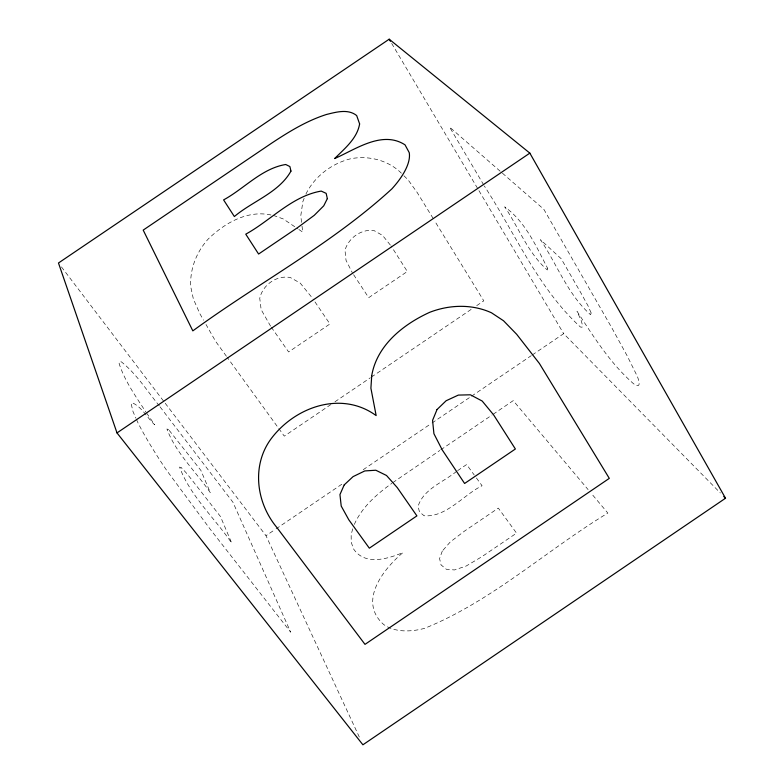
<?xml version="1.0" encoding="UTF-8"?>
<svg xmlns="http://www.w3.org/2000/svg" width="784" height="784" viewBox="0 0 784 784"><rect width="100%" height="100%" fill="white"/><g stroke="black" fill="none" stroke-linecap="round" stroke-linejoin="round"><path stroke-width="0.59" stroke-dasharray="3.92 2.94" d="M352.712 528.798L351.154 534.688L351.212 542.195L353.545 548.937C364.923 565.93 387.61 558.963 402.976 552.573C383.562 568.959 357.788 601.171 383.494 624.348A70.658 41.131 -35.5 0 0 424.546 628.356C491.803 601.23 546.36 550.358 607.835 513.059L591.273 493.381M304.163 198.342L302.869 201.527L300.772 215.845L301.615 222.823M305.897 194.099C314.511 176.449 331.906 163.317 350.938 158.701C369.607 155.114 390.099 160.769 403.074 174.94M354.319 524.437C361.934 507.081 376.761 494.204 391.833 483.336M392.794 482.64L439.795 450.486M359.317 737.058L265.992 535.688L275.106 529.504M276.115 528.818L343.96 482.777M363.198 469.714L431.033 423.674M432.043 422.988L470.527 396.88M471.537 396.185L531.278 355.642M532.287 354.956L563.676 333.651L720.388 493.009M440.804 449.8L492.107 414.971M493.116 414.295L513.226 400.634L588.127 489.637M456.631 471.321C443.607 482.14 423.448 488.853 418.048 506.376L419.469 511.883L424.066 515.745C445.998 517.724 463.961 494.537 482.072 485.757L476.133 477.603M457.631 470.645L466.627 464.54L474.251 475.026M330.877 404.544L284.298 436.139L227.144 357.259M334.935 401.8L370.371 377.761M371.391 377.075L472.654 308.386M476.701 305.642L483.797 300.831L434.503 220.667M271.019 215.002C247.538 209.789 224.538 223.156 208.23 239.012A67.199 61.515 -31 0 0 190.777 286.954L193.374 299.008L199.93 313.825L203.575 320.205M273.253 215.335L283.191 218.912L297.861 228.83M298.841 229.487L302.751 232.133L301.762 223.989M403.907 175.763L408.101 179.879L417.225 192.56L433.866 219.628M390.334 245.039L382.543 235.406L374.007 230.574C361.208 228.742 348.468 238.013 344.989 250.233L346.018 260.308L352.31 272.714M159.309 405.867C147.127 390.912 136.602 374.027 121.412 361.885L119.462 361.561L119.129 363.59C124.832 381.24 135.897 396.577 145.883 412.012M160.054 406.847L232.926 502.211L290.668 632.169L210.063 529.014L166.482 470.106A76.283 8.957 55.7 0 1 137.876 422.596L136.426 419.313M61.436 266.893L164.454 402.27M165.199 403.241L265.992 535.688M226.429 356.269L215.708 341.481L205.996 324.468M270.588 326.183L261.15 309.611L259.749 298.312C262.699 284.886 276.595 274.919 290.305 277.516L300.203 283.083L312.365 298.038M271.284 327.173L288.63 351.957L329.927 323.968L313.041 299.037M146.569 412.992L154.703 424.791C147.098 417.784 141.884 406.876 132.055 402.692L131.183 403.848L133.035 411.659L135.946 418.215M353.623 274.714L368.696 297.675L407.317 271.499L391.04 245.911M391.677 43.404L478.299 189.581M478.926 190.63L563.676 333.651M483.718 184.955L449.604 127.116L543.841 209.308L612.049 328.261L627.259 356.005L637.421 376.585A73.412 9.281 55.5 0 1 633.56 383.748C610.285 363.453 593.753 336.855 576.995 311.258L581.238 320.676L582.62 325.791L582.051 327.222L580.425 327.016C538.138 288.306 515.049 233.289 484.336 186.004M547.712 268.481L547.281 269.951C527.995 253.114 518.783 227.683 504.72 206.858C525.652 222.009 536.05 246.225 547.712 268.481M591.156 313.012L590.558 314.707C567.841 294.647 557.052 264.463 540.499 239.728L561.168 258.71L580.591 292.363L588.078 305.917L591.156 313.012M442.313 551.025L439.579 558.571L441.049 564.911L446.351 569.272L454.495 569.948L466.108 566.068L481.748 556.787L516.548 533.14L498.33 508.101L464.589 531.033L450.29 541.95L442.313 551.025M168.658 429.691L166.923 428.975C175.881 453.299 196.088 471.694 210.406 492.832L200.89 470.42L168.658 429.691M181.672 467.95L179.536 467.058C190.296 496.027 214.542 517.93 231.711 543.067L220.441 516.489L187.396 474.163L181.672 467.95"/><path stroke-width="1.18" d="M725.523 498.232L362.904 744.8L117.002 432.915L58.477 263.003L389.187 39.2L529.837 153.125L725.523 498.232L723.808 496.488M117.002 432.915L529.837 153.125M389.187 39.2L390.432 41.307M371.743 375.526L370.901 388.178L376.153 415.589C341.197 390.177 294.48 407.014 270.715 439.324C251.448 465.921 256.348 502.838 276.742 527.338L365.001 644.37L609.305 478.367L539.392 363.462L516.676 334.298L503.524 320.754L491.47 312.787A83.153 71.638 -37.8 0 0 429.759 312.287C403.28 324.331 376.947 345.274 371.743 375.526M359.621 123.921C357.151 138.592 344.558 148.588 334.66 158.544C355.544 149.47 382.161 130.036 405.034 144.854L409.228 152.635A79.488 31.448 -33 0 1 391.873 188.875C331.681 244.089 258.485 282.848 192.825 330.868L143.198 230.104L272.156 142.825C289.198 131.565 306.858 120.726 326.448 114.484C336.13 112.112 348.018 108.613 356.671 115.552L359.621 123.921M437.041 409.522L432.572 420.371L433.924 433.709L442.235 449.918L464.608 483.473L515.382 448.997L493.587 414.844L482.189 401.036L470.4 394.803L458.346 395.087L446.135 400.742L437.041 409.522M344.196 484.914L339.952 494.586L341.216 506.062L348.802 519.782L369.333 548.183L416.902 515.882L397.223 487.55L386.512 475.486L375.82 470.233L364.805 470.929L353.074 476.623L344.196 484.914M327.34 198.626L323.753 205.81L314.276 215.306L297.851 227.448L258.602 254.036L245.755 234.171C270.803 220.441 292.138 195.99 321.224 191.09L326.154 193.354L327.34 198.626M290.962 171.108C278.957 192.629 252.477 201.165 234.357 216.541L223.597 199.9C244.236 188.67 261.768 168.384 285.739 164.503L289.894 166.571L290.962 171.108"/></g></svg>
